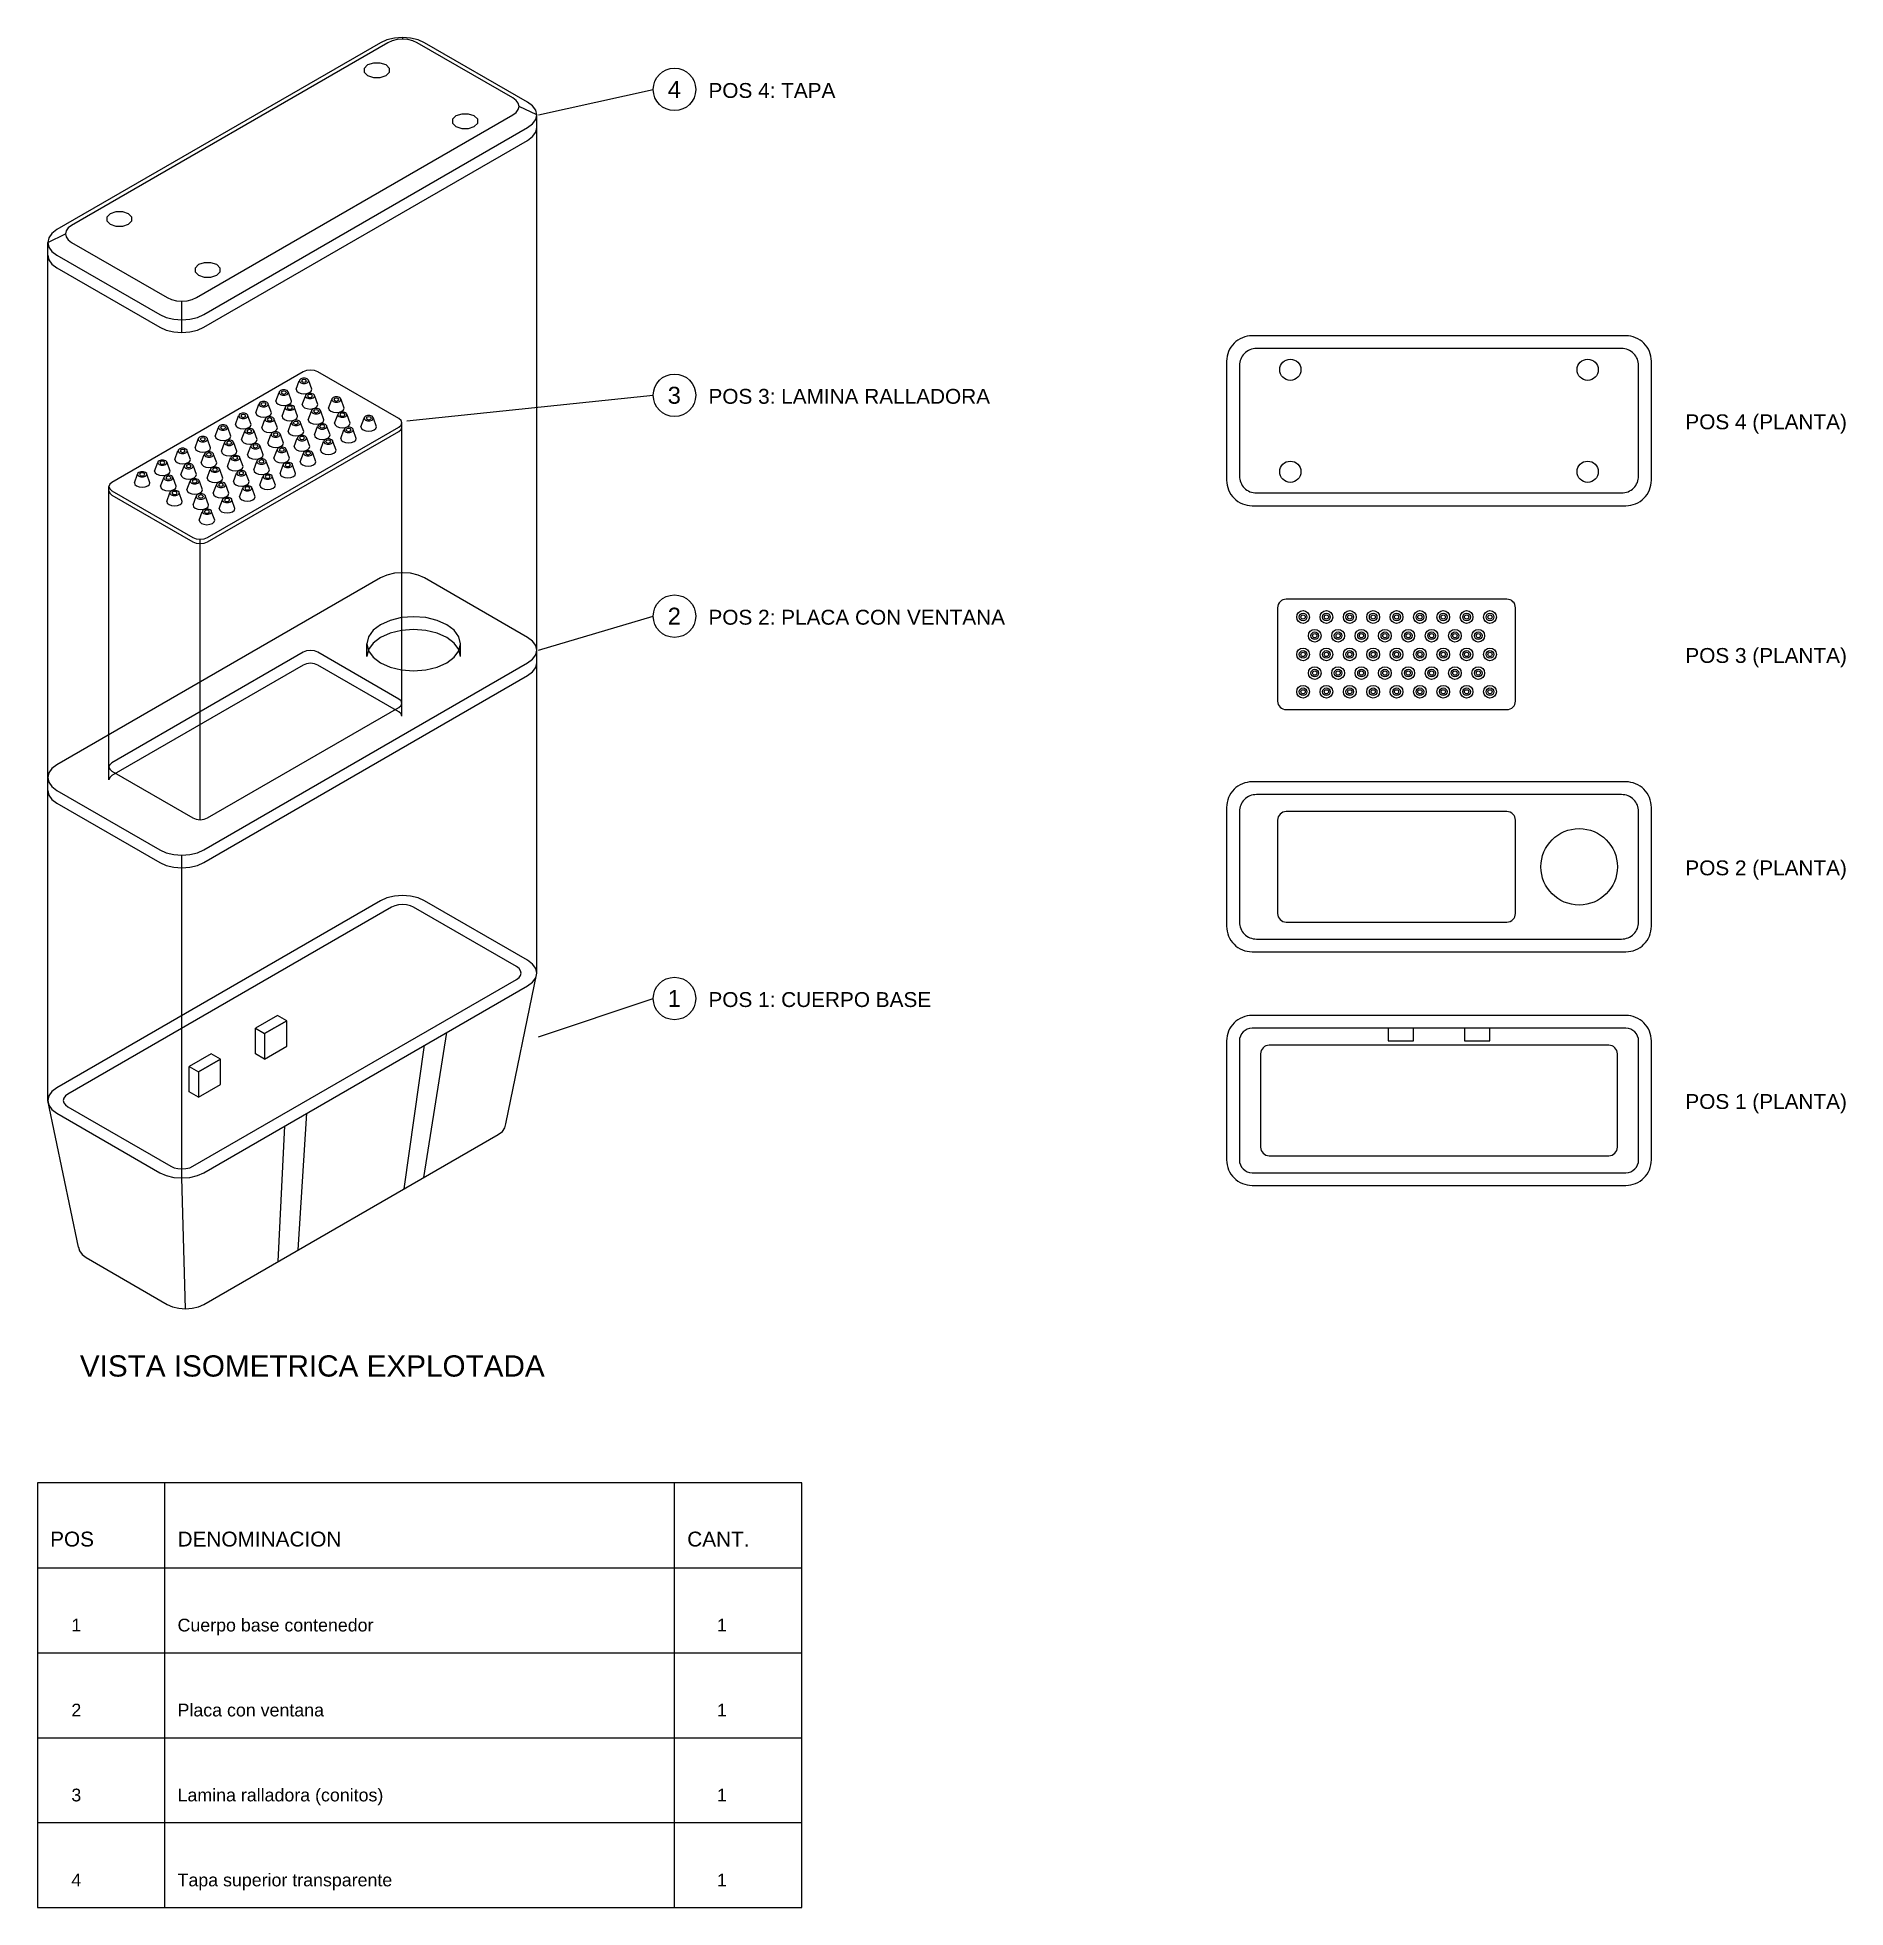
# Model space of a CAD drawing. Header units: millimetres. Extents: x -60 to 366, y -170 to 270.
import ezdxf

# ---------------------------------------------------------------- set-up
doc = ezdxf.new("R2010")
doc.units = ezdxf.units.MM
doc.styles.get("Standard").update_dxf_attribs({"font": 'arial.ttf'})

msp = doc.modelspace()

# ---------------------------------------------------------------- linework, layer by layer
for p, q in [((25.98, 270.24), (25.98, 269.83)), ((58, 252), (85, 258)), ((57.58, 252), (53.4, 254)), ((57.58, 249), (57.58, 252)), ((57.58, 126), (57.58, 249)), ((-57.58, 222), (-53.4, 224)), ((-57.58, 219), (-57.58, 222)), ((-57.58, 96), (-57.58, 219)), ((-25.98, 203.76), (-25.98, 208.17)), ((-25.98, 200.76), (-25.98, 203.76)), ((0.93, 187.4), (1.67, 189.4)), ((4.61, 187.4), (3.87, 189.4)), ((-3.83, 184.65), (-3.09, 186.65)), ((-0.15, 184.65), (-0.89, 186.65)), ((2.36, 183.82), (3.1, 185.82)), ((6.04, 183.82), (5.3, 185.82)), ((8.56, 183), (9.29, 185)), ((12.23, 183), (11.49, 185)), ((27, 180), (85, 186)), ((-13.36, 179.15), (-12.62, 181.15)), ((-9.68, 179.15), (-10.42, 181.15)), ((-8.59, 181.9), (-7.86, 183.9)), ((-4.92, 181.9), (-5.65, 183.9)), ((-2.4, 181.07), (-1.67, 183.07)), ((1.27, 181.07), (0.54, 183.07)), ((3.79, 180.25), (4.53, 182.25)), ((7.47, 180.25), (6.73, 182.25)), ((9.98, 179.43), (10.72, 181.43)), ((13.66, 179.43), (12.92, 181.43)), ((16.18, 178.6), (16.91, 180.6)), ((19.85, 178.6), (19.12, 180.6)), ((-18.12, 176.4), (-17.38, 178.4)), ((-14.44, 176.4), (-15.18, 178.4)), ((-11.93, 175.57), (-11.19, 177.57)), ((-8.25, 175.57), (-8.99, 177.57)), ((-7.16, 178.32), (-6.43, 180.32)), ((-5.73, 174.75), (-5, 176.75)), ((-3.49, 178.32), (-4.22, 180.32)), ((-2.06, 174.75), (-2.79, 176.75)), ((-0.97, 177.5), (-0.24, 179.5)), ((2.7, 177.5), (1.97, 179.5)), ((5.22, 176.68), (5.96, 178.68)), ((8.9, 176.68), (8.16, 178.68)), ((11.41, 175.85), (12.15, 177.85)), ((15.09, 175.85), (14.35, 177.85)), ((25.83, 178.5), (25.83, 179.5)), ((25.83, 113.5), (25.83, 178.5)), ((-27.64, 170.9), (-26.91, 172.9)), ((-23.97, 170.9), (-24.71, 172.9)), ((-22.88, 173.65), (-22.15, 175.65)), ((-21.45, 170.07), (-20.72, 172.07)), ((-19.21, 173.65), (-19.94, 175.65)), ((-17.78, 170.07), (-18.51, 172.07)), ((-16.69, 172.82), (-15.95, 174.82)), ((-13.02, 172.82), (-13.75, 174.82)), ((-10.5, 172), (-9.76, 174)), ((-6.82, 172), (-7.56, 174)), ((-4.31, 171.18), (-3.57, 173.18)), ((-0.63, 171.18), (-1.37, 173.18)), ((0.46, 173.93), (1.19, 175.93)), ((1.89, 170.35), (2.62, 172.35)), ((4.13, 173.93), (3.4, 175.93)), ((5.56, 170.35), (4.83, 172.35)), ((6.65, 173.1), (7.38, 175.1)), ((10.32, 173.1), (9.59, 175.1)), ((-37.17, 165.4), (-36.44, 167.4)), ((-33.5, 165.4), (-34.23, 167.4)), ((-32.41, 168.15), (-31.67, 170.15)), ((-28.73, 168.15), (-29.47, 170.15)), ((-26.22, 167.32), (-25.48, 169.32)), ((-22.54, 167.32), (-23.28, 169.32)), ((-20.02, 166.5), (-19.29, 168.5)), ((-16.35, 166.5), (-17.08, 168.5)), ((-15.26, 169.25), (-14.53, 171.25)), ((-13.83, 165.68), (-13.1, 167.68)), ((-11.59, 169.25), (-12.32, 171.25)), ((-10.16, 165.68), (-10.89, 167.68)), ((-9.07, 168.43), (-8.33, 170.43)), ((-5.39, 168.43), (-6.13, 170.43)), ((-2.88, 167.6), (-2.14, 169.6)), ((0.8, 167.6), (0.06, 169.6)), ((-43.15, 163.5), (-43.15, 164.5)), ((-43.15, 98.5), (-43.15, 163.5)), ((-30.98, 164.57), (-30.24, 166.57)), ((-29.55, 161), (-28.82, 163)), ((-27.3, 164.57), (-28.04, 166.57)), ((-25.88, 161), (-26.61, 163)), ((-24.79, 163.75), (-24.05, 165.75)), ((-21.11, 163.75), (-21.85, 165.75)), ((-18.59, 162.93), (-17.86, 164.93)), ((-14.92, 162.93), (-15.66, 164.93)), ((-12.4, 162.1), (-11.67, 164.1)), ((-8.73, 162.1), (-9.46, 164.1)), ((-7.64, 164.85), (-6.9, 166.85)), ((-3.97, 164.85), (-4.7, 166.85)), ((-23.36, 160.18), (-22.62, 162.18)), ((-21.93, 156.6), (-21.19, 158.6)), ((-19.68, 160.18), (-20.42, 162.18)), ((-18.25, 156.6), (-18.99, 158.6)), ((-17.17, 159.35), (-16.43, 161.35)), ((-13.49, 159.35), (-14.23, 161.35)), ((-21.65, 151.09), (-21.65, 152.09)), ((-21.65, 86.09), (-21.65, 151.09)), ((58, 126), (85, 134)), ((17.56, 124.5), (17.56, 127.5)), ((39.6, 124.5), (39.6, 127.5)), ((57.58, 123), (57.58, 126)), ((57.58, 50), (57.58, 123)), ((25.83, 110.5), (25.83, 113.5)), ((-43.15, 95.5), (-43.15, 98.5)), ((-57.58, 93), (-57.58, 96)), ((-57.58, 20), (-57.58, 93)), ((-25.98, 74.76), (-25.98, 77.76)), ((-25.98, 1.76), (-25.98, 74.76)), ((50.29, 14.5), (57.58, 50)), ((58, 35), (85, 44)), ((31, 1.9), (36.37, 36)), ((26.33, -0.8), (31.18, 33)), ((-50.29, -14.5), (-57.58, 20)), ((-3.29, -17.9), (-1.73, 14)), ((1.39, -15.2), (3.46, 17)), ((-25.11, -29.04), (-25.98, 1.76)), ((-30, -170), (-30, -70)), ((90, -170), (90, -70)), ((-60, -90), (120, -90)), ((-60, -110), (120, -110)), ((-60, -130), (120, -130)), ((-60, -150), (120, -150))]:
    msp.add_line(p, q)
for points in [[(55.43, 249), (56.59, 249.88), (57.33, 250.9), (57.58, 252), (57.33, 253.1), (56.59, 254.12), (55.43, 255), (31.18, 269), (29.65, 269.67), (27.88, 270.1), (25.98, 270.24), (24.08, 270.1), (22.31, 269.67), (20.78, 269), (-55.43, 225), (-56.59, 224.12), (-57.33, 223.1), (-57.58, 222), (-57.33, 220.9), (-56.59, 219.88), (-55.43, 219), (-31.18, 205), (-29.65, 204.33), (-27.88, 203.9), (-25.98, 203.76), (-24.08, 203.9), (-22.31, 204.33), (-20.78, 205)], [(51.96, 252), (52.74, 252.59), (53.23, 253.27), (53.4, 254), (53.23, 254.73), (52.74, 255.41), (51.96, 256), (29.44, 269), (28.43, 269.45), (27.25, 269.73), (25.98, 269.83), (24.71, 269.73), (23.53, 269.45), (22.52, 269), (-51.96, 226), (-52.74, 225.41), (-53.23, 224.73), (-53.4, 224), (-53.23, 223.27), (-52.74, 222.59), (-51.96, 222), (-29.44, 209), (-28.43, 208.55), (-27.25, 208.27), (-25.98, 208.17), (-24.71, 208.27), (-23.53, 208.55), (-22.52, 209)], [(22.08, 263.75), (20.71, 264.21), (19.13, 264.21), (17.75, 263.75), (16.96, 262.96), (16.96, 262.04), (17.75, 261.25), (19.13, 260.79), (20.71, 260.79), (22.08, 261.25), (22.88, 262.04), (22.88, 262.96)], [(42.87, 251.75), (41.5, 252.21), (39.91, 252.21), (38.54, 251.75), (37.75, 250.96), (37.75, 250.04), (38.54, 249.25), (39.91, 248.79), (41.5, 248.79), (42.87, 249.25), (43.66, 250.04), (43.66, 250.96)], [(-38.54, 228.75), (-39.91, 229.21), (-41.5, 229.21), (-42.87, 228.75), (-43.66, 227.96), (-43.66, 227.04), (-42.87, 226.25), (-41.5, 225.79), (-39.91, 225.79), (-38.54, 226.25), (-37.75, 227.04), (-37.75, 227.96)], [(-17.75, 216.75), (-19.13, 217.21), (-20.71, 217.21), (-22.08, 216.75), (-22.88, 215.96), (-22.88, 215.04), (-22.08, 214.25), (-20.71, 213.79), (-19.13, 213.79), (-17.75, 214.25), (-16.96, 215.04), (-16.96, 215.96)], [(25.11, 178.5), (25.65, 178.96), (25.83, 179.5), (25.65, 180.04), (25.11, 180.5), (6.06, 191.5), (5.27, 191.81), (4.33, 191.91), (3.39, 191.81), (2.6, 191.5), (-42.44, 165.5), (-42.97, 165.04), (-43.15, 164.5), (-42.97, 163.96), (-42.44, 163.5), (-23.38, 152.5), (-22.59, 152.19), (-21.65, 152.09), (-20.71, 152.19), (-19.92, 152.5)], [(3.55, 189.85), (3.06, 190.01), (2.49, 190.01), (1.99, 189.85), (1.71, 189.56), (1.71, 189.24), (1.99, 188.95), (2.49, 188.79), (3.06, 188.79), (3.55, 188.95), (3.84, 189.24), (3.84, 189.56)], [(3.2, 189.65), (2.77, 189.75), (2.34, 189.65), (2.16, 189.4), (2.34, 189.15), (2.77, 189.05), (3.2, 189.15), (3.38, 189.4)], [(-1.21, 187.1), (-1.71, 187.26), (-2.28, 187.26), (-2.77, 187.1), (-3.06, 186.81), (-3.06, 186.49), (-2.77, 186.2), (-2.28, 186.04), (-1.71, 186.04), (-1.21, 186.2), (-0.93, 186.49), (-0.93, 186.81)], [(-1.56, 186.9), (-1.99, 187), (-2.42, 186.9), (-2.6, 186.65), (-2.42, 186.4), (-1.99, 186.3), (-1.56, 186.4), (-1.38, 186.65)], [(4.98, 186.28), (4.49, 186.44), (3.91, 186.44), (3.42, 186.28), (3.14, 185.99), (3.14, 185.66), (3.42, 185.38), (3.91, 185.21), (4.49, 185.21), (4.98, 185.38), (5.26, 185.66), (5.26, 185.99)], [(4.63, 186.07), (4.2, 186.18), (3.77, 186.07), (3.59, 185.82), (3.77, 185.57), (4.2, 185.47), (4.63, 185.57), (4.81, 185.82)], [(11.17, 185.45), (10.68, 185.61), (10.11, 185.61), (9.61, 185.45), (9.33, 185.16), (9.33, 184.84), (9.61, 184.55), (10.11, 184.39), (10.68, 184.39), (11.17, 184.55), (11.46, 184.84), (11.46, 185.16)], [(10.83, 185.25), (10.39, 185.35), (9.96, 185.25), (9.78, 185), (9.96, 184.75), (10.39, 184.65), (10.83, 184.75), (11, 185)], [(-10.74, 181.6), (-11.23, 181.76), (-11.8, 181.76), (-12.3, 181.6), (-12.58, 181.31), (-12.58, 180.99), (-12.3, 180.7), (-11.8, 180.54), (-11.23, 180.54), (-10.74, 180.7), (-10.45, 180.99), (-10.45, 181.31)], [(-11.09, 181.4), (-11.52, 181.5), (-11.95, 181.4), (-12.13, 181.15), (-11.95, 180.9), (-11.52, 180.8), (-11.09, 180.9), (-10.91, 181.15)], [(-5.98, 184.35), (-6.47, 184.51), (-7.04, 184.51), (-7.53, 184.35), (-7.82, 184.06), (-7.82, 183.74), (-7.53, 183.45), (-7.04, 183.29), (-6.47, 183.29), (-5.98, 183.45), (-5.69, 183.74), (-5.69, 184.06)], [(-6.32, 184.15), (-6.75, 184.25), (-7.19, 184.15), (-7.37, 183.9), (-7.19, 183.65), (-6.75, 183.55), (-6.32, 183.65), (-6.14, 183.9)], [(-4.55, 180.78), (-5.04, 180.94), (-5.61, 180.94), (-6.11, 180.78), (-6.39, 180.49), (-6.39, 180.16), (-6.11, 179.88), (-5.61, 179.71), (-5.04, 179.71), (-4.55, 179.88), (-4.26, 180.16), (-4.26, 180.49)], [(-4.89, 180.57), (-5.33, 180.68), (-5.76, 180.57), (-5.94, 180.32), (-5.76, 180.07), (-5.33, 179.97), (-4.89, 180.07), (-4.71, 180.32)], [(0.22, 183.53), (-0.28, 183.69), (-0.85, 183.69), (-1.34, 183.53), (-1.63, 183.24), (-1.63, 182.91), (-1.34, 182.62), (-0.85, 182.46), (-0.28, 182.46), (0.22, 182.62), (0.5, 182.91), (0.5, 183.24)], [(-0.13, 183.32), (-0.56, 183.43), (-1, 183.32), (-1.18, 183.07), (-1, 182.82), (-0.56, 182.72), (-0.13, 182.82), (0.05, 183.07)], [(6.41, 182.7), (5.91, 182.86), (5.34, 182.86), (4.85, 182.7), (4.56, 182.41), (4.56, 182.09), (4.85, 181.8), (5.34, 181.64), (5.91, 181.64), (6.41, 181.8), (6.69, 182.09), (6.69, 182.41)], [(6.06, 182.5), (5.63, 182.6), (5.2, 182.5), (5.02, 182.25), (5.2, 182), (5.63, 181.9), (6.06, 182), (6.24, 182.25)], [(12.6, 181.88), (12.11, 182.04), (11.54, 182.04), (11.04, 181.88), (10.76, 181.59), (10.76, 181.26), (11.04, 180.97), (11.54, 180.81), (12.11, 180.81), (12.6, 180.97), (12.89, 181.26), (12.89, 181.59)], [(12.25, 181.68), (11.82, 181.78), (11.39, 181.68), (11.21, 181.43), (11.39, 181.18), (11.82, 181.07), (12.25, 181.18), (12.43, 181.43)], [(18.79, 181.05), (18.3, 181.21), (17.73, 181.21), (17.23, 181.05), (16.95, 180.76), (16.95, 180.44), (17.23, 180.15), (17.73, 179.99), (18.3, 179.99), (18.79, 180.15), (19.08, 180.44), (19.08, 180.76)], [(18.45, 180.85), (18.01, 180.95), (17.58, 180.85), (17.4, 180.6), (17.58, 180.35), (18.01, 180.25), (18.45, 180.35), (18.63, 180.6)], [(-20.26, 176.1), (-20.76, 176.26), (-21.33, 176.26), (-21.82, 176.1), (-22.11, 175.81), (-22.11, 175.49), (-21.82, 175.2), (-21.33, 175.04), (-20.76, 175.04), (-20.26, 175.2), (-19.98, 175.49), (-19.98, 175.81)], [(-15.5, 178.85), (-16, 179.01), (-16.57, 179.01), (-17.06, 178.85), (-17.35, 178.56), (-17.35, 178.24), (-17.06, 177.95), (-16.57, 177.79), (-16, 177.79), (-15.5, 177.95), (-15.22, 178.24), (-15.22, 178.56)], [(-15.85, 178.65), (-16.28, 178.75), (-16.71, 178.65), (-16.89, 178.4), (-16.71, 178.15), (-16.28, 178.05), (-15.85, 178.15), (-15.67, 178.4)], [(-9.31, 178.03), (-9.8, 178.19), (-10.37, 178.19), (-10.87, 178.03), (-11.15, 177.74), (-11.15, 177.41), (-10.87, 177.12), (-10.37, 176.96), (-9.8, 176.96), (-9.31, 177.12), (-9.02, 177.41), (-9.02, 177.74)], [(-9.66, 177.82), (-10.09, 177.93), (-10.52, 177.82), (-10.7, 177.57), (-10.52, 177.32), (-10.09, 177.22), (-9.66, 177.32), (-9.48, 177.57)], [(-3.12, 177.2), (-3.61, 177.36), (-4.18, 177.36), (-4.68, 177.2), (-4.96, 176.91), (-4.96, 176.59), (-4.68, 176.3), (-4.18, 176.14), (-3.61, 176.14), (-3.12, 176.3), (-2.83, 176.59), (-2.83, 176.91)], [(-3.46, 177), (-3.9, 177.1), (-4.33, 177), (-4.51, 176.75), (-4.33, 176.5), (-3.9, 176.4), (-3.46, 176.5), (-3.28, 176.75)], [(1.65, 179.95), (1.15, 180.11), (0.58, 180.11), (0.09, 179.95), (-0.2, 179.66), (-0.2, 179.34), (0.09, 179.05), (0.58, 178.89), (1.15, 178.89), (1.65, 179.05), (1.93, 179.34), (1.93, 179.66)], [(1.3, 179.75), (0.87, 179.85), (0.43, 179.75), (0.25, 179.5), (0.43, 179.25), (0.87, 179.15), (1.3, 179.25), (1.48, 179.5)], [(3.07, 176.38), (2.58, 176.54), (2.01, 176.54), (1.52, 176.38), (1.23, 176.09), (1.23, 175.76), (1.52, 175.47), (2.01, 175.31), (2.58, 175.31), (3.07, 175.47), (3.36, 175.76), (3.36, 176.09)], [(2.73, 176.18), (2.29, 176.28), (1.86, 176.18), (1.68, 175.93), (1.86, 175.68), (2.29, 175.57), (2.73, 175.68), (2.91, 175.93)], [(7.84, 179.12), (7.34, 179.29), (6.77, 179.29), (6.28, 179.12), (5.99, 178.84), (5.99, 178.51), (6.28, 178.22), (6.77, 178.06), (7.34, 178.06), (7.84, 178.22), (8.12, 178.51), (8.12, 178.84)], [(7.49, 178.93), (7.06, 179.03), (6.63, 178.93), (6.45, 178.68), (6.63, 178.43), (7.06, 178.32), (7.49, 178.43), (7.67, 178.68)], [(14.03, 178.3), (13.54, 178.46), (12.96, 178.46), (12.47, 178.3), (12.19, 178.01), (12.19, 177.69), (12.47, 177.4), (12.96, 177.24), (13.54, 177.24), (14.03, 177.4), (14.31, 177.69), (14.31, 178.01)], [(13.68, 178.1), (13.25, 178.2), (12.82, 178.1), (12.64, 177.85), (12.82, 177.6), (13.25, 177.5), (13.68, 177.6), (13.86, 177.85)], [(-25.03, 173.35), (-25.52, 173.51), (-26.09, 173.51), (-26.59, 173.35), (-26.87, 173.06), (-26.87, 172.74), (-26.59, 172.45), (-26.09, 172.29), (-25.52, 172.29), (-25.03, 172.45), (-24.74, 172.74), (-24.74, 173.06)], [(-25.37, 173.15), (-25.81, 173.25), (-26.24, 173.15), (-26.42, 172.9), (-26.24, 172.65), (-25.81, 172.55), (-25.37, 172.65), (-25.2, 172.9)], [(-20.61, 175.9), (-21.04, 176), (-21.48, 175.9), (-21.66, 175.65), (-21.48, 175.4), (-21.04, 175.3), (-20.61, 175.4), (-20.43, 175.65)], [(-18.84, 172.53), (-19.33, 172.69), (-19.9, 172.69), (-20.39, 172.53), (-20.68, 172.24), (-20.68, 171.91), (-20.39, 171.62), (-19.9, 171.46), (-19.33, 171.46), (-18.84, 171.62), (-18.55, 171.91), (-18.55, 172.24)], [(-19.18, 172.32), (-19.62, 172.43), (-20.05, 172.32), (-20.23, 172.07), (-20.05, 171.82), (-19.62, 171.72), (-19.18, 171.82), (-19, 172.07)], [(-14.07, 175.28), (-14.57, 175.44), (-15.14, 175.44), (-15.63, 175.28), (-15.92, 174.99), (-15.92, 174.66), (-15.63, 174.38), (-15.14, 174.21), (-14.57, 174.21), (-14.07, 174.38), (-13.79, 174.66), (-13.79, 174.99)], [(-14.42, 175.07), (-14.85, 175.18), (-15.29, 175.07), (-15.46, 174.82), (-15.29, 174.57), (-14.85, 174.47), (-14.42, 174.57), (-14.24, 174.82)], [(-12.64, 171.7), (-13.14, 171.86), (-13.71, 171.86), (-14.2, 171.7), (-14.49, 171.41), (-14.49, 171.09), (-14.2, 170.8), (-13.71, 170.64), (-13.14, 170.64), (-12.64, 170.8), (-12.36, 171.09), (-12.36, 171.41)], [(-7.88, 174.45), (-8.37, 174.61), (-8.95, 174.61), (-9.44, 174.45), (-9.72, 174.16), (-9.72, 173.84), (-9.44, 173.55), (-8.95, 173.39), (-8.37, 173.39), (-7.88, 173.55), (-7.6, 173.84), (-7.6, 174.16)], [(-8.23, 174.25), (-8.66, 174.35), (-9.09, 174.25), (-9.27, 174), (-9.09, 173.75), (-8.66, 173.65), (-8.23, 173.75), (-8.05, 174)], [(-1.69, 173.62), (-2.18, 173.79), (-2.75, 173.79), (-3.25, 173.62), (-3.53, 173.34), (-3.53, 173.01), (-3.25, 172.72), (-2.75, 172.56), (-2.18, 172.56), (-1.69, 172.72), (-1.4, 173.01), (-1.4, 173.34)], [(-2.04, 173.43), (-2.47, 173.53), (-2.9, 173.43), (-3.08, 173.18), (-2.9, 172.93), (-2.47, 172.82), (-2.04, 172.93), (-1.86, 173.18)], [(4.5, 172.8), (4.01, 172.96), (3.44, 172.96), (2.94, 172.8), (2.66, 172.51), (2.66, 172.19), (2.94, 171.9), (3.44, 171.74), (4.01, 171.74), (4.5, 171.9), (4.79, 172.19), (4.79, 172.51)], [(4.16, 172.6), (3.72, 172.7), (3.29, 172.6), (3.11, 172.35), (3.29, 172.1), (3.72, 172), (4.16, 172.1), (4.34, 172.35)], [(9.27, 175.55), (8.77, 175.71), (8.2, 175.71), (7.71, 175.55), (7.42, 175.26), (7.42, 174.94), (7.71, 174.65), (8.2, 174.49), (8.77, 174.49), (9.27, 174.65), (9.55, 174.94), (9.55, 175.26)], [(8.92, 175.35), (8.49, 175.45), (8.05, 175.35), (7.87, 175.1), (8.05, 174.85), (8.49, 174.75), (8.92, 174.85), (9.1, 175.1)], [(-34.55, 167.85), (-35.05, 168.01), (-35.62, 168.01), (-36.11, 167.85), (-36.4, 167.56), (-36.4, 167.24), (-36.11, 166.95), (-35.62, 166.79), (-35.05, 166.79), (-34.55, 166.95), (-34.27, 167.24), (-34.27, 167.56)], [(-34.9, 167.65), (-35.33, 167.75), (-35.77, 167.65), (-35.95, 167.4), (-35.77, 167.15), (-35.33, 167.05), (-34.9, 167.15), (-34.72, 167.4)], [(-29.79, 170.6), (-30.29, 170.76), (-30.86, 170.76), (-31.35, 170.6), (-31.64, 170.31), (-31.64, 169.99), (-31.35, 169.7), (-30.86, 169.54), (-30.29, 169.54), (-29.79, 169.7), (-29.51, 169.99), (-29.51, 170.31)], [(-30.14, 170.4), (-30.57, 170.5), (-31, 170.4), (-31.18, 170.15), (-31, 169.9), (-30.57, 169.8), (-30.14, 169.9), (-29.96, 170.15)], [(-23.6, 169.78), (-24.09, 169.94), (-24.66, 169.94), (-25.16, 169.78), (-25.44, 169.49), (-25.44, 169.16), (-25.16, 168.88), (-24.66, 168.71), (-24.09, 168.71), (-23.6, 168.88), (-23.31, 169.16), (-23.31, 169.49)], [(-23.95, 169.57), (-24.38, 169.68), (-24.81, 169.57), (-24.99, 169.32), (-24.81, 169.07), (-24.38, 168.97), (-23.95, 169.07), (-23.77, 169.32)], [(-17.41, 168.95), (-17.9, 169.11), (-18.47, 169.11), (-18.97, 168.95), (-19.25, 168.66), (-19.25, 168.34), (-18.97, 168.05), (-18.47, 167.89), (-17.9, 167.89), (-17.41, 168.05), (-17.12, 168.34), (-17.12, 168.66)], [(-17.75, 168.75), (-18.19, 168.85), (-18.62, 168.75), (-18.8, 168.5), (-18.62, 168.25), (-18.19, 168.15), (-17.75, 168.25), (-17.57, 168.5)], [(-12.99, 171.5), (-13.42, 171.6), (-13.86, 171.5), (-14.04, 171.25), (-13.86, 171), (-13.42, 170.9), (-12.99, 171), (-12.81, 171.25)], [(-11.22, 168.12), (-11.71, 168.29), (-12.28, 168.29), (-12.77, 168.12), (-13.06, 167.84), (-13.06, 167.51), (-12.77, 167.22), (-12.28, 167.06), (-11.71, 167.06), (-11.22, 167.22), (-10.93, 167.51), (-10.93, 167.84)], [(-11.56, 167.93), (-11.99, 168.03), (-12.43, 167.93), (-12.61, 167.68), (-12.43, 167.43), (-11.99, 167.32), (-11.56, 167.43), (-11.38, 167.68)], [(-6.45, 170.88), (-6.95, 171.04), (-7.52, 171.04), (-8.01, 170.88), (-8.3, 170.59), (-8.3, 170.26), (-8.01, 169.97), (-7.52, 169.81), (-6.95, 169.81), (-6.45, 169.97), (-6.17, 170.26), (-6.17, 170.59)], [(-6.8, 170.68), (-7.23, 170.78), (-7.66, 170.68), (-7.84, 170.43), (-7.66, 170.18), (-7.23, 170.07), (-6.8, 170.18), (-6.62, 170.43)], [(-5.02, 167.3), (-5.52, 167.46), (-6.09, 167.46), (-6.58, 167.3), (-6.87, 167.01), (-6.87, 166.69), (-6.58, 166.4), (-6.09, 166.24), (-5.52, 166.24), (-5.02, 166.4), (-4.74, 166.69), (-4.74, 167.01)], [(-0.26, 170.05), (-0.75, 170.21), (-1.32, 170.21), (-1.82, 170.05), (-2.1, 169.76), (-2.1, 169.44), (-1.82, 169.15), (-1.32, 168.99), (-0.75, 168.99), (-0.26, 169.15), (0.03, 169.44), (0.03, 169.76)], [(-0.61, 169.85), (-1.04, 169.95), (-1.47, 169.85), (-1.65, 169.6), (-1.47, 169.35), (-1.04, 169.25), (-0.61, 169.35), (-0.43, 169.6)], [(-28.36, 167.03), (-28.86, 167.19), (-29.43, 167.19), (-29.92, 167.03), (-30.21, 166.74), (-30.21, 166.41), (-29.92, 166.12), (-29.43, 165.96), (-28.86, 165.96), (-28.36, 166.12), (-28.08, 166.41), (-28.08, 166.74)], [(-28.71, 166.82), (-29.14, 166.93), (-29.57, 166.82), (-29.75, 166.57), (-29.57, 166.32), (-29.14, 166.22), (-28.71, 166.32), (-28.53, 166.57)], [(-26.93, 163.45), (-27.43, 163.61), (-28, 163.61), (-28.49, 163.45), (-28.78, 163.16), (-28.78, 162.84), (-28.49, 162.55), (-28, 162.39), (-27.43, 162.39), (-26.93, 162.55), (-26.65, 162.84), (-26.65, 163.16)], [(-27.28, 163.25), (-27.71, 163.35), (-28.15, 163.25), (-28.33, 163), (-28.15, 162.75), (-27.71, 162.65), (-27.28, 162.75), (-27.1, 163)], [(-22.17, 166.2), (-22.66, 166.36), (-23.23, 166.36), (-23.73, 166.2), (-24.01, 165.91), (-24.01, 165.59), (-23.73, 165.3), (-23.23, 165.14), (-22.66, 165.14), (-22.17, 165.3), (-21.88, 165.59), (-21.88, 165.91)], [(-22.52, 166), (-22.95, 166.1), (-23.38, 166), (-23.56, 165.75), (-23.38, 165.5), (-22.95, 165.4), (-22.52, 165.5), (-22.34, 165.75)], [(-15.98, 165.38), (-16.47, 165.54), (-17.04, 165.54), (-17.54, 165.38), (-17.82, 165.09), (-17.82, 164.76), (-17.54, 164.47), (-17.04, 164.31), (-16.47, 164.31), (-15.98, 164.47), (-15.69, 164.76), (-15.69, 165.09)], [(-16.32, 165.18), (-16.76, 165.28), (-17.19, 165.18), (-17.37, 164.93), (-17.19, 164.68), (-16.76, 164.57), (-16.32, 164.68), (-16.15, 164.93)], [(-9.79, 164.55), (-10.28, 164.71), (-10.85, 164.71), (-11.34, 164.55), (-11.63, 164.26), (-11.63, 163.94), (-11.34, 163.65), (-10.85, 163.49), (-10.28, 163.49), (-9.79, 163.65), (-9.5, 163.94), (-9.5, 164.26)], [(-10.13, 164.35), (-10.57, 164.45), (-11, 164.35), (-11.18, 164.1), (-11, 163.85), (-10.57, 163.75), (-10.13, 163.85), (-9.95, 164.1)], [(-5.37, 167.1), (-5.8, 167.2), (-6.24, 167.1), (-6.41, 166.85), (-6.24, 166.6), (-5.8, 166.5), (-5.37, 166.6), (-5.19, 166.85)], [(-20.74, 162.62), (-21.24, 162.79), (-21.81, 162.79), (-22.3, 162.62), (-22.59, 162.34), (-22.59, 162.01), (-22.3, 161.72), (-21.81, 161.56), (-21.24, 161.56), (-20.74, 161.72), (-20.46, 162.01), (-20.46, 162.34)], [(-21.09, 162.43), (-21.52, 162.53), (-21.95, 162.43), (-22.13, 162.18), (-21.95, 161.93), (-21.52, 161.82), (-21.09, 161.93), (-20.91, 162.18)], [(-19.31, 159.05), (-19.81, 159.21), (-20.38, 159.21), (-20.87, 159.05), (-21.16, 158.76), (-21.16, 158.44), (-20.87, 158.15), (-20.38, 157.99), (-19.81, 157.99), (-19.31, 158.15), (-19.03, 158.44), (-19.03, 158.76)], [(-19.66, 158.85), (-20.09, 158.95), (-20.52, 158.85), (-20.7, 158.6), (-20.52, 158.35), (-20.09, 158.25), (-19.66, 158.35), (-19.48, 158.6)], [(-14.55, 161.8), (-15.04, 161.96), (-15.61, 161.96), (-16.11, 161.8), (-16.39, 161.51), (-16.39, 161.19), (-16.11, 160.9), (-15.61, 160.74), (-15.04, 160.74), (-14.55, 160.9), (-14.26, 161.19), (-14.26, 161.51)], [(-14.9, 161.6), (-15.33, 161.7), (-15.76, 161.6), (-15.94, 161.35), (-15.76, 161.1), (-15.33, 161), (-14.9, 161.1), (-14.72, 161.35)], [(55.43, 123), (56.59, 123.88), (57.33, 124.9), (57.58, 126), (57.33, 127.1), (56.59, 128.12), (55.43, 129), (31.18, 143), (29.65, 143.67), (27.88, 144.1), (25.98, 144.24), (24.08, 144.1), (22.31, 143.67), (20.78, 143), (-55.43, 99), (-56.59, 98.12), (-57.33, 97.1), (-57.58, 96), (-57.33, 94.9), (-56.59, 93.88), (-55.43, 93), (-31.18, 79), (-29.65, 78.33), (-27.88, 77.9), (-25.98, 77.76), (-24.08, 77.9), (-22.31, 78.33), (-20.78, 79)], [(36.37, 132), (34.09, 133.01), (31.43, 133.65), (28.58, 133.86), (25.73, 133.65), (23.07, 133.01), (20.78, 132), (19.03, 130.68), (17.93, 129.15), (17.56, 127.5), (17.93, 125.85), (19.03, 124.32), (20.78, 123), (23.07, 121.99), (25.73, 121.35), (28.58, 121.14), (31.43, 121.35), (34.09, 121.99), (36.37, 123), (38.12, 124.32), (39.23, 125.85), (39.6, 127.5), (39.23, 129.15), (38.12, 130.68)], [(25.11, 112.5), (25.65, 112.96), (25.83, 113.5), (25.65, 114.04), (25.11, 114.5), (6.06, 125.5), (5.27, 125.81), (4.33, 125.91), (3.39, 125.81), (2.6, 125.5), (-42.44, 99.5), (-42.97, 99.04), (-43.15, 98.5), (-42.97, 97.96), (-42.44, 97.5), (-23.38, 86.5), (-22.59, 86.19), (-21.65, 86.09), (-20.71, 86.19), (-19.92, 86.5)], [(55.43, 47), (56.59, 47.88), (57.33, 48.9), (57.58, 50), (57.33, 51.1), (56.59, 52.12), (55.43, 53), (31.18, 67), (29.65, 67.67), (27.88, 68.1), (25.98, 68.24), (24.08, 68.1), (22.31, 67.67), (20.78, 67), (-55.43, 23), (-56.59, 22.12), (-57.33, 21.1), (-57.58, 20), (-57.33, 18.9), (-56.59, 17.88), (-55.43, 17), (-31.18, 3), (-29.65, 2.33), (-27.88, 1.9), (-25.98, 1.76), (-24.08, 1.9), (-22.31, 2.33), (-20.78, 3)], [(52.83, 48.5), (53.41, 48.94), (53.78, 49.45), (53.9, 50), (53.78, 50.55), (53.41, 51.06), (52.83, 51.5), (28.58, 65.5), (27.82, 65.84), (26.93, 66.05), (25.98, 66.12), (25.03, 66.05), (24.14, 65.84), (23.38, 65.5), (-52.83, 21.5), (-53.41, 21.06), (-53.78, 20.55), (-53.9, 20), (-53.78, 19.45), (-53.41, 18.94), (-52.83, 18.5), (-28.58, 4.5), (-27.82, 4.16), (-26.93, 3.95), (-25.98, 3.88), (-25.03, 3.95), (-24.14, 4.16), (-23.38, 4.5)], [(-6.5, 35.75), (-1.3, 38.75), (-3.46, 40), (-8.66, 37)], [(-6.5, 29.75), (-8.66, 31), (-8.66, 37), (-6.5, 35.75)], [(-6.5, 29.75), (-1.3, 32.75), (-1.3, 38.75), (-6.5, 35.75)], [(258, 34), (264, 34), (264, 37), (258, 37)], [(276, 34), (282, 34), (282, 37), (276, 37)], [(-22.08, 26.75), (-16.89, 29.75), (-19.05, 31), (-24.25, 28)], [(-22.08, 20.75), (-24.25, 22), (-24.25, 28), (-22.08, 26.75)], [(-22.08, 20.75), (-16.89, 23.75), (-16.89, 29.75), (-22.08, 26.75)], [(-60, -170), (120, -170), (120, -70), (-60, -70)]]:
    msp.add_lwpolyline(points, close=True)
for points in [[(-57.58, 219), (-57.33, 217.9), (-56.59, 216.88), (-55.43, 216), (-31.18, 202), (-29.65, 201.33), (-27.88, 200.9), (-25.98, 200.76), (-24.08, 200.9), (-22.31, 201.33), (-20.78, 202), (55.43, 246), (56.59, 246.88), (57.33, 247.9), (57.58, 249)], [(0.93, 187.4), (1.07, 186.99), (1.47, 186.65), (2.07, 186.42), (2.77, 186.34), (3.47, 186.42), (4.07, 186.65), (4.47, 186.99), (4.61, 187.4)], [(-8.59, 181.9), (-8.45, 181.49), (-8.05, 181.15), (-7.46, 180.92), (-6.75, 180.84), (-6.05, 180.92), (-5.46, 181.15), (-5.06, 181.49), (-4.92, 181.9)], [(-3.83, 184.65), (-3.69, 184.24), (-3.29, 183.9), (-2.69, 183.67), (-1.99, 183.59), (-1.29, 183.67), (-0.69, 183.9), (-0.29, 184.24), (-0.15, 184.65)], [(-2.4, 181.07), (-2.26, 180.67), (-1.86, 180.32), (-1.27, 180.1), (-0.56, 180.01), (0.14, 180.1), (0.74, 180.32), (1.13, 180.67), (1.27, 181.07)], [(2.36, 183.82), (2.5, 183.42), (2.9, 183.07), (3.5, 182.85), (4.2, 182.76), (4.9, 182.85), (5.5, 183.07), (5.9, 183.42), (6.04, 183.82)], [(8.56, 183), (8.7, 182.59), (9.09, 182.25), (9.69, 182.02), (10.39, 181.94), (11.1, 182.02), (11.69, 182.25), (12.09, 182.59), (12.23, 183)], [(-43.15, 163.5), (-42.97, 162.96), (-42.44, 162.5), (-23.38, 151.5), (-22.59, 151.19), (-21.65, 151.09), (-20.71, 151.19), (-19.92, 151.5), (25.11, 177.5), (25.65, 177.96), (25.83, 178.5)], [(-18.12, 176.4), (-17.98, 175.99), (-17.58, 175.65), (-16.98, 175.42), (-16.28, 175.34), (-15.58, 175.42), (-14.98, 175.65), (-14.58, 175.99), (-14.44, 176.4)], [(-13.36, 179.15), (-13.22, 178.74), (-12.82, 178.4), (-12.22, 178.17), (-11.52, 178.09), (-10.82, 178.17), (-10.22, 178.4), (-9.82, 178.74), (-9.68, 179.15)], [(-7.16, 178.32), (-7.02, 177.92), (-6.63, 177.57), (-6.03, 177.35), (-5.33, 177.26), (-4.62, 177.35), (-4.03, 177.57), (-3.63, 177.92), (-3.49, 178.32)], [(-0.97, 177.5), (-0.83, 177.09), (-0.43, 176.75), (0.16, 176.52), (0.87, 176.44), (1.57, 176.52), (2.17, 176.75), (2.56, 177.09), (2.7, 177.5)], [(3.79, 180.25), (3.93, 179.84), (4.33, 179.5), (4.93, 179.27), (5.63, 179.19), (6.33, 179.27), (6.93, 179.5), (7.33, 179.84), (7.47, 180.25)], [(5.22, 176.68), (5.36, 176.27), (5.76, 175.93), (6.36, 175.7), (7.06, 175.61), (7.76, 175.7), (8.36, 175.93), (8.76, 176.27), (8.9, 176.68)], [(9.98, 179.43), (10.12, 179.02), (10.52, 178.68), (11.12, 178.45), (11.82, 178.36), (12.52, 178.45), (13.12, 178.68), (13.52, 179.02), (13.66, 179.43)], [(16.18, 178.6), (16.32, 178.19), (16.71, 177.85), (17.31, 177.62), (18.01, 177.54), (18.72, 177.62), (19.31, 177.85), (19.71, 178.19), (19.85, 178.6)], [(-22.88, 173.65), (-22.74, 173.24), (-22.34, 172.9), (-21.75, 172.67), (-21.04, 172.59), (-20.34, 172.67), (-19.75, 172.9), (-19.35, 173.24), (-19.21, 173.65)], [(-16.69, 172.82), (-16.55, 172.42), (-16.15, 172.07), (-15.56, 171.85), (-14.85, 171.76), (-14.15, 171.85), (-13.55, 172.07), (-13.16, 172.42), (-13.02, 172.82)], [(-11.93, 175.57), (-11.79, 175.17), (-11.39, 174.82), (-10.79, 174.6), (-10.09, 174.51), (-9.39, 174.6), (-8.79, 174.82), (-8.39, 175.17), (-8.25, 175.57)], [(-10.5, 172), (-10.36, 171.59), (-9.96, 171.25), (-9.36, 171.02), (-8.66, 170.94), (-7.96, 171.02), (-7.36, 171.25), (-6.96, 171.59), (-6.82, 172)], [(-5.73, 174.75), (-5.59, 174.34), (-5.2, 174), (-4.6, 173.77), (-3.9, 173.69), (-3.19, 173.77), (-2.6, 174), (-2.2, 174.34), (-2.06, 174.75)], [(0.46, 173.93), (0.6, 173.52), (1, 173.18), (1.59, 172.95), (2.29, 172.86), (3, 172.95), (3.59, 173.18), (3.99, 173.52), (4.13, 173.93)], [(6.65, 173.1), (6.79, 172.69), (7.19, 172.35), (7.78, 172.12), (8.49, 172.04), (9.19, 172.12), (9.79, 172.35), (10.18, 172.69), (10.32, 173.1)], [(11.41, 175.85), (11.55, 175.44), (11.95, 175.1), (12.55, 174.87), (13.25, 174.79), (13.95, 174.87), (14.55, 175.1), (14.95, 175.44), (15.09, 175.85)], [(-32.41, 168.15), (-32.27, 167.74), (-31.87, 167.4), (-31.27, 167.17), (-30.57, 167.09), (-29.87, 167.17), (-29.27, 167.4), (-28.87, 167.74), (-28.73, 168.15)], [(-27.64, 170.9), (-27.5, 170.49), (-27.11, 170.15), (-26.51, 169.92), (-25.81, 169.84), (-25.1, 169.92), (-24.51, 170.15), (-24.11, 170.49), (-23.97, 170.9)], [(-26.22, 167.32), (-26.08, 166.92), (-25.68, 166.57), (-25.08, 166.35), (-24.38, 166.26), (-23.68, 166.35), (-23.08, 166.57), (-22.68, 166.92), (-22.54, 167.32)], [(-21.45, 170.07), (-21.31, 169.67), (-20.91, 169.32), (-20.32, 169.1), (-19.62, 169.01), (-18.91, 169.1), (-18.32, 169.32), (-17.92, 169.67), (-17.78, 170.07)], [(-15.26, 169.25), (-15.12, 168.84), (-14.72, 168.5), (-14.13, 168.27), (-13.42, 168.19), (-12.72, 168.27), (-12.12, 168.5), (-11.73, 168.84), (-11.59, 169.25)], [(-9.07, 168.43), (-8.93, 168.02), (-8.53, 167.68), (-7.93, 167.45), (-7.23, 167.36), (-6.53, 167.45), (-5.93, 167.68), (-5.53, 168.02), (-5.39, 168.43)], [(-4.31, 171.18), (-4.17, 170.77), (-3.77, 170.43), (-3.17, 170.2), (-2.47, 170.11), (-1.77, 170.2), (-1.17, 170.43), (-0.77, 170.77), (-0.63, 171.18)], [(-2.88, 167.6), (-2.74, 167.19), (-2.34, 166.85), (-1.74, 166.62), (-1.04, 166.54), (-0.34, 166.62), (0.26, 166.85), (0.66, 167.19), (0.8, 167.6)], [(1.89, 170.35), (2.03, 169.94), (2.42, 169.6), (3.02, 169.37), (3.72, 169.29), (4.43, 169.37), (5.02, 169.6), (5.42, 169.94), (5.56, 170.35)], [(-37.17, 165.4), (-37.03, 164.99), (-36.63, 164.65), (-36.04, 164.42), (-35.33, 164.34), (-34.63, 164.42), (-34.03, 164.65), (-33.64, 164.99), (-33.5, 165.4)], [(-30.98, 164.57), (-30.84, 164.17), (-30.44, 163.82), (-29.84, 163.6), (-29.14, 163.51), (-28.44, 163.6), (-27.84, 163.82), (-27.44, 164.17), (-27.3, 164.57)], [(-24.79, 163.75), (-24.65, 163.34), (-24.25, 163), (-23.65, 162.77), (-22.95, 162.69), (-22.25, 162.77), (-21.65, 163), (-21.25, 163.34), (-21.11, 163.75)], [(-20.02, 166.5), (-19.88, 166.09), (-19.49, 165.75), (-18.89, 165.52), (-18.19, 165.44), (-17.48, 165.52), (-16.89, 165.75), (-16.49, 166.09), (-16.35, 166.5)], [(-18.59, 162.93), (-18.45, 162.52), (-18.06, 162.18), (-17.46, 161.95), (-16.76, 161.86), (-16.05, 161.95), (-15.46, 162.18), (-15.06, 162.52), (-14.92, 162.93)], [(-13.83, 165.68), (-13.69, 165.27), (-13.29, 164.93), (-12.7, 164.7), (-11.99, 164.61), (-11.29, 164.7), (-10.7, 164.93), (-10.3, 165.27), (-10.16, 165.68)], [(-7.64, 164.85), (-7.5, 164.44), (-7.1, 164.1), (-6.51, 163.87), (-5.8, 163.79), (-5.1, 163.87), (-4.5, 164.1), (-4.11, 164.44), (-3.97, 164.85)], [(-29.55, 161), (-29.41, 160.59), (-29.01, 160.25), (-28.42, 160.02), (-27.71, 159.94), (-27.01, 160.02), (-26.41, 160.25), (-26.02, 160.59), (-25.88, 161)], [(-23.36, 160.18), (-23.22, 159.77), (-22.82, 159.43), (-22.22, 159.2), (-21.52, 159.11), (-20.82, 159.2), (-20.22, 159.43), (-19.82, 159.77), (-19.68, 160.18)], [(-17.17, 159.35), (-17.03, 158.94), (-16.63, 158.6), (-16.03, 158.37), (-15.33, 158.29), (-14.63, 158.37), (-14.03, 158.6), (-13.63, 158.94), (-13.49, 159.35)], [(-12.4, 162.1), (-12.26, 161.69), (-11.86, 161.35), (-11.27, 161.12), (-10.57, 161.04), (-9.86, 161.12), (-9.27, 161.35), (-8.87, 161.69), (-8.73, 162.1)], [(-21.93, 156.6), (-21.79, 156.19), (-21.39, 155.85), (-20.79, 155.62), (-20.09, 155.54), (-19.39, 155.62), (-18.79, 155.85), (-18.39, 156.19), (-18.25, 156.6)], [(39.6, 124.5), (39.23, 126.15), (38.12, 127.68), (36.37, 129), (34.09, 130.01), (31.43, 130.65), (28.58, 130.86), (25.73, 130.65), (23.07, 130.01), (20.78, 129), (19.03, 127.68), (17.93, 126.15), (17.56, 124.5)], [(-57.58, 93), (-57.33, 91.9), (-56.59, 90.88), (-55.43, 90), (-31.18, 76), (-29.65, 75.33), (-27.88, 74.9), (-25.98, 74.76), (-24.08, 74.9), (-22.31, 75.33), (-20.78, 76), (55.43, 120), (56.59, 120.88), (57.33, 121.9), (57.58, 123)], [(25.83, 110.5), (25.65, 111.04), (25.11, 111.5), (6.06, 122.5), (5.27, 122.81), (4.33, 122.91), (3.39, 122.81), (2.6, 122.5), (-42.44, 96.5), (-42.97, 96.04), (-43.15, 95.5)], [(-50.29, -14.5), (-50.08, -15.42), (-49.47, -16.27), (-48.5, -17), (-29.44, -28), (-28.18, -28.56), (-26.7, -28.92), (-25.11, -29.04), (-23.53, -28.92), (-22.05, -28.56), (-20.78, -28), (48.5, 12), (49.47, 12.73), (50.08, 13.58), (50.29, 14.5)]]:
    msp.add_lwpolyline(points)
for points in [[(226, 160), (314, 160, 0.414214), (320, 166), (320, 194, 0.414214), (314, 200), (226, 200, 0.414214), (220, 194), (220, 166, 0.414214)], [(227, 163), (313, 163, 0.414214), (317, 167), (317, 193, 0.414214), (313, 197), (227, 197, 0.414214), (223, 193), (223, 167, 0.414214)], [(234, 112), (286, 112, 0.414214), (288, 114), (288, 136, 0.414214), (286, 138), (234, 138, 0.414214), (232, 136), (232, 114, 0.414214)], [(226, 55), (314, 55, 0.414214), (320, 61), (320, 89, 0.414214), (314, 95), (226, 95, 0.414214), (220, 89), (220, 61, 0.414214)], [(227, 58), (313, 58, 0.414214), (317, 62), (317, 88, 0.414214), (313, 92), (227, 92, 0.414214), (223, 88), (223, 62, 0.414214)], [(234, 62), (286, 62, 0.414214), (288, 64), (288, 86, 0.414214), (286, 88), (234, 88, 0.414214), (232, 86), (232, 64, 0.414214)], [(226, 0), (314, 0, 0.414214), (320, 6), (320, 34, 0.414214), (314, 40), (226, 40, 0.414214), (220, 34), (220, 6, 0.414214)], [(226, 3), (314, 3, 0.414214), (317, 6), (317, 34, 0.414214), (314, 37), (226, 37, 0.414214), (223, 34), (223, 6, 0.414214)], [(230, 7), (310, 7, 0.414214), (312, 9), (312, 31, 0.414214), (310, 33), (230, 33, 0.414214), (228, 31), (228, 9, 0.414214)]]:
    msp.add_lwpolyline(points, format="xyb", close=True)
for centre, radius in [((90, 258), 5), ((235, 192), 2.5), ((305, 192), 2.5), ((90, 186), 5), ((235, 168), 2.5), ((305, 168), 2.5), ((90, 134), 5), ((238, 133.8), 1.5), ((238, 133.8), 0.9), ((238, 133.8), 0.5), ((243.5, 133.8), 1.5), ((243.5, 133.8), 0.9), ((243.5, 133.8), 0.5), ((249, 133.8), 1.5), ((249, 133.8), 0.9), ((249, 133.8), 0.5), ((254.5, 133.8), 1.5), ((254.5, 133.8), 0.9), ((254.5, 133.8), 0.5), ((260, 133.8), 1.5), ((260, 133.8), 0.9), ((260, 133.8), 0.5), ((265.5, 133.8), 1.5), ((265.5, 133.8), 0.9), ((265.5, 133.8), 0.5), ((271, 133.8), 1.5), ((271, 133.8), 0.9), ((271, 133.8), 0.5), ((276.5, 133.8), 1.5), ((276.5, 133.8), 0.9), ((276.5, 133.8), 0.5), ((282, 133.8), 1.5), ((282, 133.8), 0.9), ((282, 133.8), 0.5), ((240.75, 129.4), 1.5), ((240.75, 129.4), 0.9), ((240.75, 129.4), 0.5), ((246.25, 129.4), 1.5), ((246.25, 129.4), 0.9), ((246.25, 129.4), 0.5), ((251.75, 129.4), 1.5), ((251.75, 129.4), 0.9), ((251.75, 129.4), 0.5), ((257.25, 129.4), 1.5), ((257.25, 129.4), 0.9), ((257.25, 129.4), 0.5), ((262.75, 129.4), 1.5), ((262.75, 129.4), 0.9), ((262.75, 129.4), 0.5), ((268.25, 129.4), 1.5), ((268.25, 129.4), 0.9), ((268.25, 129.4), 0.5), ((273.75, 129.4), 1.5), ((273.75, 129.4), 0.9), ((273.75, 129.4), 0.5), ((279.25, 129.4), 1.5), ((279.25, 129.4), 0.9), ((279.25, 129.4), 0.5), ((238, 125), 1.5), ((238, 125), 0.9), ((238, 125), 0.5), ((243.5, 125), 1.5), ((243.5, 125), 0.9), ((243.5, 125), 0.5), ((249, 125), 1.5), ((249, 125), 0.9), ((249, 125), 0.5), ((254.5, 125), 1.5), ((254.5, 125), 0.9), ((254.5, 125), 0.5), ((260, 125), 1.5), ((260, 125), 0.9), ((260, 125), 0.5), ((265.5, 125), 1.5), ((265.5, 125), 0.9), ((265.5, 125), 0.5), ((271, 125), 1.5), ((271, 125), 0.9), ((271, 125), 0.5), ((276.5, 125), 1.5), ((276.5, 125), 0.9), ((276.5, 125), 0.5), ((282, 125), 1.5), ((282, 125), 0.9), ((282, 125), 0.5), ((240.75, 120.6), 1.5), ((240.75, 120.6), 0.9), ((240.75, 120.6), 0.5), ((246.25, 120.6), 1.5), ((246.25, 120.6), 0.9), ((246.25, 120.6), 0.5), ((251.75, 120.6), 1.5), ((251.75, 120.6), 0.9), ((251.75, 120.6), 0.5), ((257.25, 120.6), 1.5), ((257.25, 120.6), 0.9), ((257.25, 120.6), 0.5), ((262.75, 120.6), 1.5), ((262.75, 120.6), 0.9), ((262.75, 120.6), 0.5), ((268.25, 120.6), 1.5), ((268.25, 120.6), 0.9), ((268.25, 120.6), 0.5), ((273.75, 120.6), 1.5), ((273.75, 120.6), 0.9), ((273.75, 120.6), 0.5), ((279.25, 120.6), 1.5), ((279.25, 120.6), 0.9), ((279.25, 120.6), 0.5), ((238, 116.2), 1.5), ((238, 116.2), 0.9), ((238, 116.2), 0.5), ((243.5, 116.2), 1.5), ((243.5, 116.2), 0.9), ((243.5, 116.2), 0.5), ((249, 116.2), 1.5), ((249, 116.2), 0.9), ((249, 116.2), 0.5), ((254.5, 116.2), 1.5), ((254.5, 116.2), 0.9), ((254.5, 116.2), 0.5), ((260, 116.2), 1.5), ((260, 116.2), 0.9), ((260, 116.2), 0.5), ((265.5, 116.2), 1.5), ((265.5, 116.2), 0.9), ((265.5, 116.2), 0.5), ((271, 116.2), 1.5), ((271, 116.2), 0.9), ((271, 116.2), 0.5), ((276.5, 116.2), 1.5), ((276.5, 116.2), 0.9), ((276.5, 116.2), 0.5), ((282, 116.2), 1.5), ((282, 116.2), 0.9), ((282, 116.2), 0.5), ((303, 75), 9), ((90, 44), 5)]:
    msp.add_circle(centre, radius)

# ---------------------------------------------------------------- texts
for s, height, p in [('4', 4, (88.4, 256)), ('POS 4: TAPA', 3.5, (98, 256)), ('3', 4, (88.4, 184)), ('POS 3: LAMINA RALLADORA', 3.5, (98, 184)), ('POS 4 (PLANTA)', 3.5, (328, 178)), ('2', 4, (88.4, 132)), ('POS 2: PLACA CON VENTANA', 3.5, (98, 132)), ('POS 3 (PLANTA)', 3.5, (328, 123)), ('POS 2 (PLANTA)', 3.5, (328, 73)), ('1', 4, (88.4, 42)), ('POS 1: CUERPO BASE', 3.5, (98, 42)), ('POS 1 (PLANTA)', 3.5, (328, 18)), ('VISTA ISOMETRICA EXPLOTADA', 5, (-50, -45)), ('POS', 3.5, (-57, -85)), ('DENOMINACION', 3.5, (-27, -85)), ('CANT.', 3.5, (93, -85)), ('1', 3, (-52, -105)), ('Cuerpo base contenedor', 3, (-27, -105)), ('1', 3, (100, -105)), ('2', 3, (-52, -125)), ('Placa con ventana', 3, (-27, -125)), ('1', 3, (100, -125)), ('3', 3, (-52, -145)), ('Lamina ralladora (conitos)', 3, (-27, -145)), ('1', 3, (100, -145)), ('4', 3, (-52, -165)), ('Tapa superior transparente', 3, (-27, -165)), ('1', 3, (100, -165))]:
    msp.add_text(s, height=height).set_placement(p)

doc.saveas('drawing.dxf')
